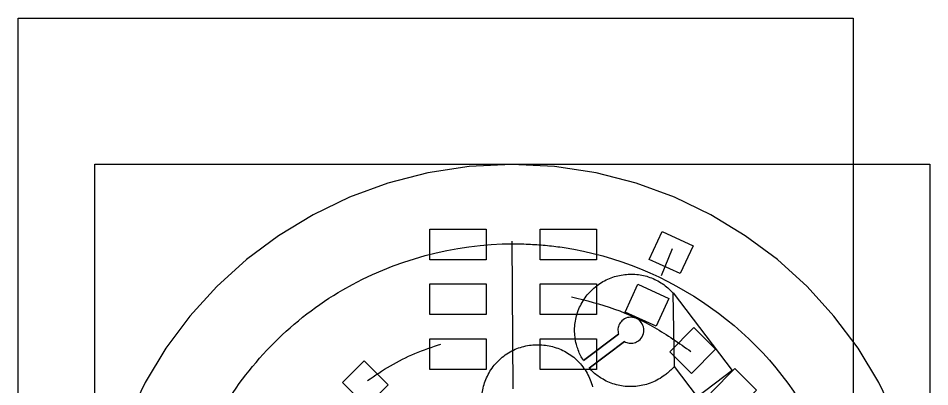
# Model space of a CAD drawing. Extents: x -4 to 108, y 0 to 58.
# Drawn here: x -4.5 to 49, y 35.9 to 57.6 of the extents above; entities that cross this region are included whole.
import ezdxf

# ---------------------------------------------------------------- set-up
doc = ezdxf.new("R2010")
doc.units = 0
for name, color, linetype in [('B.Cu', 7, 'CONTINUOUS'), ('Cuts', 7, 'CONTINUOUS'), ('F.Cu', 7, 'CONTINUOUS')]:
    doc.layers.add(name, color=color, linetype=linetype)

msp = doc.modelspace()

# ---------------------------------------------------------------- linework, layer by layer
at = {"layer": 'B.Cu', "color": 7}
for points in [[(-4.485317, 8.567457), (-4.485317, 57.56746), (44.514686, 57.56746), (44.514686, 8.567457)], [(-4.485317, 8.567457), (-4.485317, 57.56746), (44.514686, 57.56746), (44.514686, 8.567457)], [(-4.485317, 8.567457), (-4.485317, 57.56746), (44.514686, 57.56746), (44.514686, 8.567457)], [(-4.485317, 8.567457), (-4.485317, 57.56746), (44.514686, 57.56746), (44.514686, 8.567457)], [(-4.485317, 8.567457), (-4.485317, 57.56746), (44.514686, 57.56746), (44.514686, 8.567457)], [(-4.485317, 8.567457), (-4.485317, 57.56746), (44.514686, 57.56746), (44.514686, 8.567457)], [(-4.485317, 8.567457), (-4.485317, 57.56746), (-4.485317, 57.56746), (44.514686, 57.56746), (44.514686, 8.567457)]]:
    msp.add_lwpolyline(points, dxfattribs=at)
for points in [[(0, 49), (49.000004, 49), (49.000004, -0.000004), (0, -0.000004), (0, 49)], [(33.935739, 41.417488), (33.946154, 41.4254), (37.408248, 36.867616), (35.370933, 35.320072), (34.01514, 37.104949)], [(30.732237, 39.008317), (28.682286, 37.451173)], [(29.023981, 37.001338), (31.086569, 38.56808), (31.086569, 38.56808)]]:
    msp.add_lwpolyline(points, close=True, dxfattribs=at)
for points, knots in [([(28.682286, 37.451173), (28.622126, 37.551532), (28.502464, 37.751151), (28.364486, 38.071822), (28.251865, 38.430145), (28.17766, 38.8248), (28.15208, 39.250182), (28.181892, 39.671512), (28.265411, 40.085037), (28.402038, 40.487281), (28.592009, 40.872336), (28.830577, 41.23584), (29.123253, 41.566293), (29.456698, 41.853961), (29.818098, 42.095767), (30.198173, 42.28452), (30.593505, 42.419031), (30.996734, 42.501311), (31.401215, 42.53661), (31.802943, 42.52301), (32.198633, 42.459844), (32.584598, 42.346556), (32.956957, 42.184488), (33.311856, 41.977346), (33.643788, 41.722398), (33.837586, 41.519998), (33.935739, 41.417488)], [0, 0, 0, 0, 0.350707, 0.697572, 1.044254, 1.4759, 1.89871, 2.319336, 2.739421, 3.160942, 3.590131, 4.024224, 4.461469, 4.90992, 5.341824, 5.762678, 6.179316, 6.590965, 6.99438, 7.394667, 7.793779, 8.193299, 8.59818, 9.009055, 9.423473, 9.848759, 9.848759, 9.848759, 9.848759]), ([(31.086569, 38.56808), (31.17708, 38.529645), (31.357885, 38.452865), (31.662296, 38.476131), (31.966406, 38.622363), (32.199845, 38.924015), (32.255675, 39.333417), (32.10006, 39.71765), (31.771688, 39.970588), (31.362448, 40.02622), (31.004929, 39.880343), (30.778192, 39.616926), (30.676853, 39.312559), (30.71375, 39.109875), (30.732237, 39.008317)], [0, 0, 0, 0, 0.291487, 0.582272, 0.88327, 1.283111, 1.670946, 2.070564, 2.469832, 2.85742, 3.25722, 3.572254, 3.876551, 4.182145, 4.182145, 4.182145, 4.182145]), ([(23.371255, 33.078403), (23.285131, 33.200932), (23.114972, 33.443021), (22.926116, 33.843201), (22.793993, 34.258318), (22.720232, 34.682552), (22.697341, 35.107679), (22.728489, 35.528903), (22.811582, 35.943028), (22.947293, 36.346398), (23.13229, 36.735196), (23.369865, 37.100645), (23.660997, 37.433138), (23.998579, 37.725322), (24.370603, 37.972218), (24.769231, 38.16364), (25.184968, 38.294438), (25.609163, 38.368161), (26.034203, 38.391092), (26.45559, 38.359876), (26.869839, 38.277387), (27.273108, 38.140676), (27.661958, 37.956073), (28.027318, 37.718142), (28.359421, 37.426705), (28.651621, 37.089273), (28.897504, 36.717367), (29.092286, 36.319947), (29.172124, 36.03977), (29.211938, 35.900048)], [0, 0, 0, 0, 0.448621, 0.886373, 1.321204, 1.752096, 2.174547, 2.595378, 3.015794, 3.43836, 3.868974, 4.304212, 4.741759, 5.190322, 5.639767, 6.077384, 6.512482, 6.942956, 7.365815, 7.786269, 8.207276, 8.629521, 9.060516, 9.495419, 9.933133, 10.381745, 10.830354, 11.267769, 11.702903, 11.702903, 11.702903, 11.702903]), ([(34.01514, 37.104949), (33.987219, 37.073881), (33.931595, 37.011987), (33.84409, 36.923542), (33.751676, 36.840374), (33.657148, 36.757934), (33.55855, 36.676816), (33.37325, 36.531611), (33.090887, 36.342928), (32.694019, 36.149645), (32.279827, 36.017531), (31.858584, 35.937869), (31.436331, 35.911637), (31.017714, 35.937856), (30.60621, 36.019527), (30.205524, 36.155347), (29.847343, 36.329836), (29.53418, 36.531768), (29.263652, 36.748875), (29.104258, 36.916777), (29.023981, 37.001338)], [0, 0, 0, 0, 0.125305, 0.249631, 0.373018, 0.498194, 0.625902, 0.755988, 1.204434, 1.641665, 2.075803, 2.504774, 2.924688, 3.341733, 3.759623, 4.179488, 4.607652, 4.951292, 5.29571, 5.645176, 5.645176, 5.645176, 5.645176])]:
    msp.add_open_spline(points, degree=3, knots=knots, dxfattribs=at)
at = {"layer": 'Cuts', "color": 7}
msp.add_lwpolyline([(47.047565, 34.016901), (46.016472, 36.157318), (44.789979, 38.176183), (43.380398, 40.061189), (41.800035, 41.800029), (40.061193, 43.380394), (38.176189, 44.789976), (36.157323, 46.016467), (34.016905, 47.047559), (31.767247, 47.870945), (29.420651, 48.474316), (26.98943, 48.845364), (24.485889, 48.971783), (21.982348, 48.845365), (19.551126, 48.474316), (17.204532, 47.870945), (14.954873, 47.047559), (12.814456, 46.016467), (10.795591, 44.789976), (8.910584, 43.380394), (7.171744, 41.800029), (5.59138, 40.061189), (4.181798, 38.176183), (2.955307, 36.157318), (1.924214, 34.016901)], dxfattribs=at)
at = {"layer": 'F.Cu', "color": 7}
for points in [[(0.000003, 49.000003), (49, 49.000003), (49, 0.000005), (0.000003, 0.000005), (0.000003, 49.000003)], [(19.670679, 45.164044), (22.970396, 45.164044), (22.970396, 43.364044), (19.670679, 43.364044), (19.670679, 45.164044)], [(26.144151, 45.164044), (29.443869, 45.164044), (29.443869, 43.364044), (26.144151, 43.364044), (26.144151, 45.164044)], [(33.291436, 45.035527), (35.109589, 44.202267), (34.359655, 42.56593), (32.541502, 43.399189), (33.291436, 45.035527)], [(19.670696, 41.953766), (22.970414, 41.953766), (22.970414, 40.153766), (19.670696, 40.153766), (19.670696, 41.953766)], [(26.144151, 41.953766), (29.443869, 41.953766), (29.443869, 40.153766), (26.144151, 40.153766), (26.144151, 41.953766)], [(31.873094, 41.940738), (33.691247, 41.107478), (32.941313, 39.471141), (31.12316, 40.3044), (31.873094, 41.940738)], [(33.7416, 37.972311), (35.155814, 39.386524), (36.428606, 38.113732), (35.014392, 36.699518), (33.7416, 37.972311)], [(19.670696, 38.72585), (22.970414, 38.72585), (22.970414, 36.925849), (19.670696, 36.925849), (19.670696, 38.72585)], [(26.144151, 38.72585), (29.443869, 38.72585), (29.443869, 36.925849), (26.144151, 36.925849), (26.144151, 38.72585)], [(15.808699, 37.440947), (17.222913, 36.026733), (15.950121, 34.753941), (14.535907, 36.168155), (15.808699, 37.440947)], [(36.148808, 35.565103), (37.563021, 36.979317), (38.835814, 35.706524), (37.4216, 34.292311), (36.148808, 35.565103)]]:
    msp.add_lwpolyline(points, close=True, dxfattribs=at)
for points in [[(24.545711, 35.795169), (24.504134, 44.46805)], [(33.894316, 44.008818), (33.247559, 42.421318)]]:
    msp.add_lwpolyline(points, dxfattribs=at)
for points, knots in [([(18.531476, 5.620274), (16.011224, 6.780481), (10.983274, 9.095115), (5.970519, 16.121168), (3.976303, 25.118874), (6.610072, 34.880953), (14.167143, 42.450069), (21.443644, 44.401535), (25.564275, 44.295906), (26.562477, 44.220816), (30.292222, 43.753221), (36.487396, 41.1998), (43.039782, 33.930664), (43.921799, 27.677613), (44.37001, 24.500026)], [0, 0, 0, 0, 8.204892, 16.368914, 24.819854, 35.17912, 45.231136, 55.590399, 56.600987, 57.600953, 58.59151, 67.876038, 77.013099, 86.453565, 86.453565, 86.453565, 86.453565]), ([(27.982279, 41.198328), (28.831118, 40.983735), (30.516123, 40.557752), (32.884766, 39.462368), (34.288108, 38.47253), (34.986762, 37.979739)], [0, 0, 0, 0, 2.62311, 5.207056, 7.768876, 7.768876, 7.768876, 7.768876]), ([(16.005248, 36.274326), (16.4472, 36.574145), (17.333755, 37.175584), (18.78193, 37.899791), (19.80359, 38.248602), (20.31678, 38.423813)], [0, 0, 0, 0, 1.601135, 3.211881, 4.837576, 4.837576, 4.837576, 4.837576])]:
    msp.add_open_spline(points, degree=3, knots=knots, dxfattribs=at)

doc.saveas('drawing.dxf')
